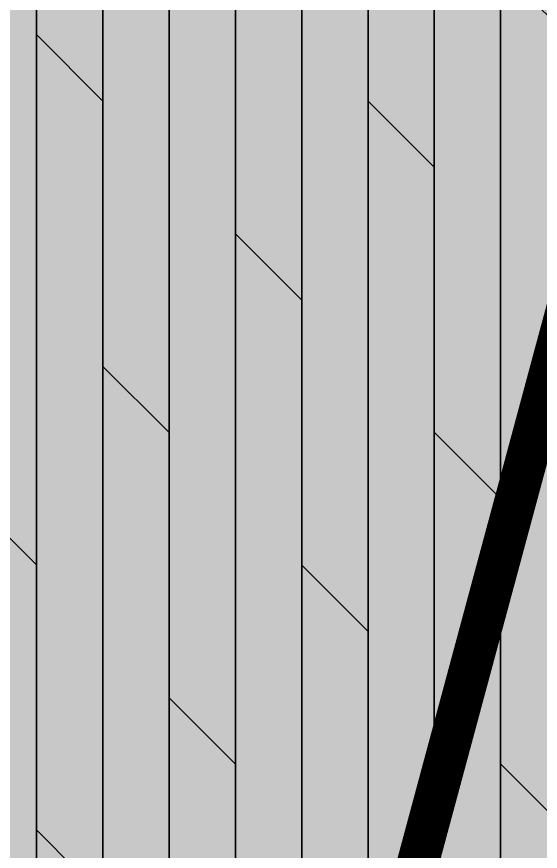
# Model space of a CAD drawing. Header units: millimetres. Extents: x -176651 to 424033, y -469666 to 486614.
# Drawn here: x 269405 to 269906, y 95421 to 96221 of the extents above; entities that cross this region are included whole.
import ezdxf

# ---------------------------------------------------------------- set-up
doc = ezdxf.new("R2010")
doc.units = ezdxf.units.MM
doc.linetypes.add('1625E_Roof Plan$0$DASHED', pattern=[0.75, 0.5, -0.25])
doc.layers.add('1625_East Villa$0$ad-Landscape', color=8, linetype='Continuous', lineweight=35)
doc.layers.add('1625_East Villa$0$ad-Verandah', color=8, linetype='Continuous')
doc.layers.add('1625E_Roof Plan$0$ad-Secondary Roof', color=8, linetype='Continuous')

# ---------------------------------------------------------------- blocks, each defined once
blk = doc.blocks.new('1625_East Villa$0$zw$959F')
at = {"transparency": 33554559}
h = blk.add_hatch(color=43, dxfattribs=at)
h.dxf.hatch_style = 1
h.paths.add_polyline_path([(0, 0), (1530, 0), (1530, -4975), (0, -4975)])
at = {"layer": '1625_East Villa$0$ad-Landscape', "transparency": 33554687}
h = blk.add_hatch(dxfattribs=at)
h.set_pattern_fill('DOLMIT', color=44, scale=10, angle=270)
h.set_pattern_definition([(270, (-454666.75, 133732.39), (63.5, -1e-14), []), (315, (-454666.75, 133732.4), (126.999913, 126.999913), [89.80256, -179.60512])])
h.paths.add_polyline_path([(0, 0), (1530, 0), (1530, -4975), (0, -4975)])
blk = doc.blocks.new('1625E_Roof Plan')
at = {"layer": '1625E_Roof Plan$0$ad-Secondary Roof', "linetype": '1625E_Roof Plan$0$DASHED', "ltscale": 2, "const_width": 40}
blk.add_lwpolyline([(13950, 14220), (13138.33, 11207.5), (13950, 8195)], close=True, dxfattribs=at)
blk = doc.blocks.new('1625_East Villa')
at = {"layer": '1625_East Villa$0$ad-Verandah'}
blk.add_blockref('1625_East Villa$0$zw$959F', (12120, 13620), dxfattribs=at)
blk.add_blockref('1625E_Roof Plan', (0, 0))
blk = doc.blocks.new("All Plot's Villa Plans")
at = {"ltscale": 5}
blk.add_blockref('1625_East Villa', (256422.28, 83354.9), dxfattribs=at)

msp = doc.modelspace()

# ---------------------------------------------------------------- block references
at = {"ltscale": 5}
msp.add_blockref("All Plot's Villa Plans", (0, 0), dxfattribs=at)

doc.saveas('drawing.dxf')
